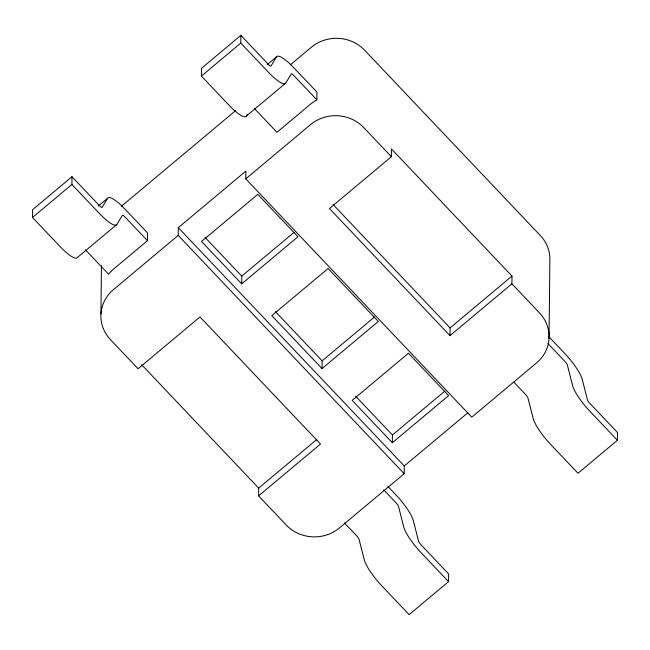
<?xml version="1.0" encoding="UTF-8"?>
<svg xmlns="http://www.w3.org/2000/svg" width="650" height="650" viewBox="0 0 650 650"><rect width="100%" height="100%" fill="white"/><g stroke="black" fill="none" stroke-linecap="round" stroke-linejoin="round"><path stroke-width="0.97" d="M147.477 240.679L124.873 216.848A3.77 0.869 50.1 0 0 122.395 215.296L116.878 224.437L77.48 257.416A26.406 6.078 50.1 0 1 60.117 246.578L32.5 217.449L32.581 209.706L71.987 176.719L99.604 205.847A3.77 0.869 50.1 0 0 102.082 207.399L107.599 198.266A26.406 6.078 50.1 0 1 124.954 209.113L147.558 232.944L147.477 240.679L113.701 268.954A37.716 35.441 0.6 0 0 108.574 274.202L85.475 249.836M116.878 224.437A26.406 6.078 50.1 0 1 99.523 213.59L71.906 184.462L71.987 176.719M100.937 314.007L101.441 265.761M141.635 364.699L258.676 488.126L258.594 495.869L286.211 524.989A37.716 35.441 0.6 0 0 339.463 527.914L404.202 473.72L178.222 235.406L178.303 227.662L245.854 171.121L245.773 178.856L471.754 417.178L536.486 362.984A37.716 35.441 0.6 0 0 539.524 312.942L511.907 283.814L511.989 276.079L391.463 148.972L391.381 156.715L329.461 208.553L449.987 335.652L511.907 283.814M316.859 99.848L293.751 75.481A3.77 0.869 50.1 0 0 291.273 73.938L285.756 83.07L246.35 116.058A26.406 6.078 50.1 0 1 228.995 105.211L201.378 76.082L201.459 68.339L240.866 35.36L268.483 64.488A3.77 0.869 50.1 0 0 270.961 66.032L276.477 56.899A26.406 6.078 50.1 0 1 293.832 67.746L316.94 92.113L316.859 99.848A37.716 35.441 0.6 0 0 310.724 104.032L276.949 132.299L254.353 108.469M285.756 83.07A26.406 6.078 50.1 0 1 268.401 72.223L240.784 43.095L240.866 35.36M241.678 283.855L201.508 241.491L257.798 194.366L297.976 236.73L241.678 283.855L241.759 276.112L205.051 237.396M322.034 368.591L271.814 315.632L328.104 268.507L378.324 321.466L322.034 368.591L322.116 360.848L275.381 311.569M392.34 442.731L352.162 400.368L408.452 353.243L448.63 395.614L392.34 442.731L392.421 434.996L355.704 396.281M404.202 473.72L404.284 465.985L178.303 227.662M449.987 335.652L450.068 327.909L333.027 204.482M344.419 522.917L356.655 535.819A3.77 0.869 50.1 0 1 359.109 539.476L364.317 559.918A26.406 6.078 50.1 0 0 381.517 585.512L409.134 614.64L448.541 581.661L448.622 573.918L421.005 544.789A3.77 0.869 50.1 0 1 418.543 541.133L413.343 520.691A26.406 6.078 50.1 0 0 396.134 495.089L387.92 486.427M549.039 338.569L549.851 261.17A37.716 35.441 0.6 0 0 540.337 235.544L364.569 50.188A37.716 35.441 0.6 0 0 311.317 47.271L290.29 64.87M513.89 382.176L525.525 394.452A3.77 0.869 50.1 0 1 527.987 398.109L533.195 418.551A26.406 6.078 50.1 0 0 550.396 444.153L578.012 473.281L617.419 440.294L617.5 432.551L589.883 403.423A3.77 0.869 50.1 0 1 587.421 399.766L582.213 379.324A26.406 6.078 50.1 0 0 565.012 353.73L548.706 336.529M246.35 116.058L247.357 114.392M32.5 217.449L71.906 184.462M201.378 76.082L240.784 43.095M98.329 206.026L107.599 198.266M267.207 64.659L276.477 56.899M121.306 206.326L235.779 110.5M178.222 235.406L113.482 289.591A37.716 35.441 0.6 0 0 110.443 339.633L138.068 368.761L199.989 316.932L320.515 444.031L258.594 495.869M245.773 178.856L310.505 124.67A37.716 35.441 0.6 0 1 363.764 127.587L391.381 156.715M241.759 276.112L294.198 232.221M322.116 360.848L374.546 316.956M258.676 488.126L316.721 439.53M450.068 327.909L511.989 276.079M392.421 434.996L444.852 391.097M404.284 465.985L467.951 412.685M547.942 343.549L564.931 361.465A3.77 0.869 50.1 0 1 567.393 365.121L572.593 385.564A26.406 6.078 50.1 0 0 589.802 411.166L617.419 440.294M383.727 489.832L396.053 502.832A3.77 0.869 50.1 0 1 398.515 506.488L403.723 526.931A26.406 6.078 50.1 0 0 420.924 552.533L448.541 581.661"/></g></svg>
